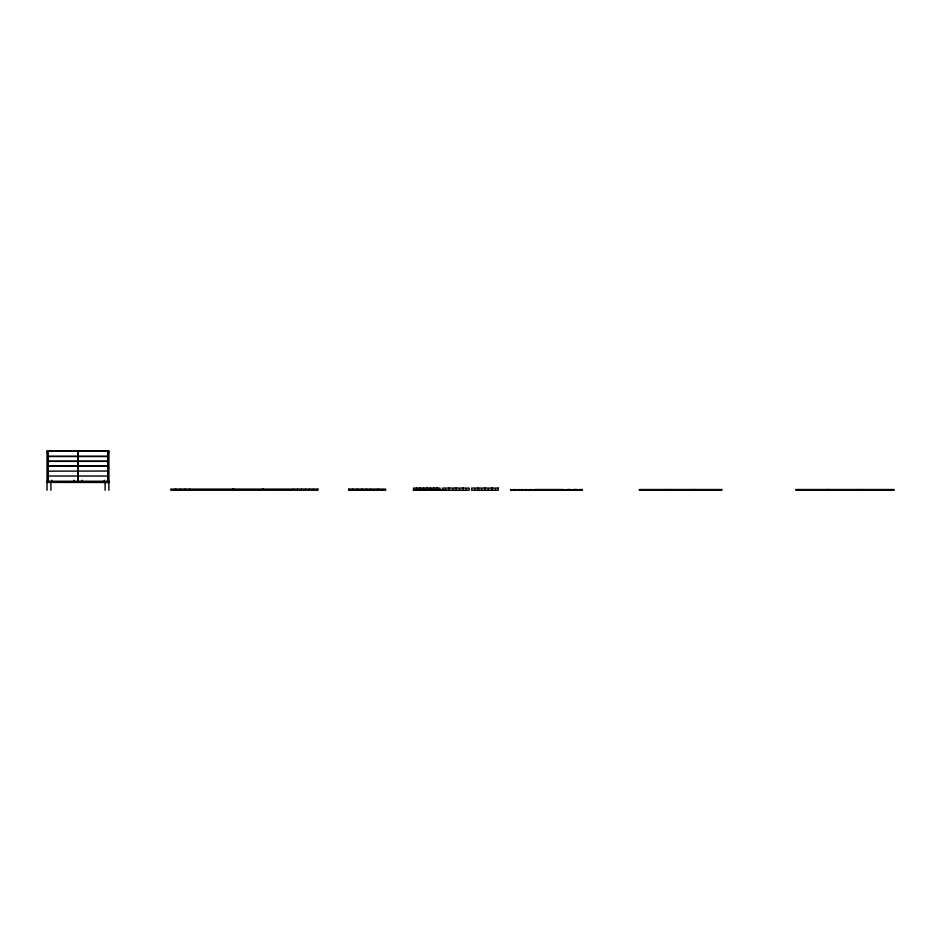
<?xml version="1.0" encoding="UTF-8"?>
<svg xmlns="http://www.w3.org/2000/svg" width="941" height="941" viewBox="0 0 941 941"><rect width="100%" height="100%" fill="white"/><g stroke="black" fill="none" stroke-linecap="round" stroke-linejoin="round"><path stroke-width="1.41" d="M47.05 451.903L48.203 451.903L48.203 481.227M108.921 451.903L107.756 451.903L107.756 481.227M47.673 456.361L108.297 456.361M47.673 456.479L108.297 456.479M47.673 461.243L108.297 461.243M47.673 461.372L108.297 461.372M47.673 466.136L108.297 466.136M47.673 466.265L108.297 466.265M47.673 471.147L108.297 471.029M47.673 476.04L108.297 476.04M47.05 481.227L108.921 481.227M47.05 482.392L108.921 482.51M348.84 489.085L385.669 489.085L385.669 490.249L348.84 490.249L348.84 489.085L348.923 490.249M413.511 489.932L444.999 490.249M510.645 489.873L514.351 489.873M514.539 489.873L518.256 489.873M518.444 489.873L522.149 489.873M522.337 489.873L526.043 489.873M526.231 489.873L529.948 489.873M530.136 489.873L533.841 489.873M563.659 489.885L567.376 489.873M567.564 489.873L569.728 489.873M569.917 489.885L573.622 489.873M573.81 489.873L575.974 489.873M576.163 489.885L579.868 489.885M580.056 489.873L582.22 489.873M579.068 489.885L579.868 489.508L579.868 490.249L576.163 490.249L576.163 489.508L578.327 489.885M572.822 489.885L573.622 489.508L573.622 490.249L569.917 490.249L569.917 489.508L572.081 489.885M566.576 489.885L567.376 489.508L567.376 490.249L563.659 490.249L563.659 489.508L565.823 489.885M533.041 489.873L533.841 489.508L533.841 490.249L530.136 490.249L530.136 489.508L532.3 489.873M529.136 489.873L529.948 489.508L529.948 490.249L526.231 490.249L526.231 489.508L528.395 489.873M525.243 489.873L526.043 489.508L526.043 490.249L522.337 490.249L522.337 489.508L524.502 489.873M521.349 489.873L522.149 489.508L522.149 490.249L518.444 490.249L518.444 489.508L520.608 489.873M517.444 489.873L518.256 489.508L518.256 490.249L514.539 490.249L514.539 489.508L516.703 489.873M513.551 489.873L514.351 489.508L514.351 490.249L510.645 490.249L510.645 489.508L512.81 489.873M492.084 488.085L492.084 490.249M491.778 488.085L491.778 490.249M485.274 488.085L485.274 490.249M484.968 488.085L484.968 490.249M478.475 488.085L478.475 490.249M478.157 488.085L478.157 490.249M463.007 488.085L463.007 490.249M462.69 488.085L462.69 490.249M456.197 488.085L456.197 490.249M455.891 488.085L455.891 490.249M449.398 488.085L449.398 490.249M449.08 488.085L449.08 490.249M442.588 490.249L442.588 488.085L469.194 488.085L469.194 490.249L466.407 490.249L466.407 489.132L466.101 490.249L459.596 490.249L459.596 489.132L459.29 490.249L452.797 490.249L452.797 489.132L452.492 490.249L445.987 490.249L445.681 489.132L445.681 490.249L413.511 490.249L413.511 488.085L440.117 488.085L440.117 490.249M437.33 488.085L437.33 490.249M437.024 488.085L437.024 490.249M433.93 488.085L433.93 490.249M433.613 488.085L433.613 490.249M430.519 488.085L430.519 490.249M430.213 488.085L430.213 490.249M427.12 488.085L427.12 490.249M426.814 488.085L426.814 490.249M423.779 489.932L423.721 488.085M423.415 488.085L423.415 490.249M420.321 488.085L420.251 490.249M420.004 488.085L420.004 490.249M416.91 488.085L416.91 490.249M416.604 488.085L416.604 490.249M378.247 489.085L378.247 490.249M370.495 489.085L370.495 490.249M366.602 489.085L366.602 490.249M362.014 489.085L362.014 490.249M357.321 489.085L357.321 490.249M352.734 489.085L352.734 490.249M263.092 489.085L263.092 490.249M233.886 489.085L233.886 490.249M189.659 489.085L189.659 490.249M185.071 489.085L185.071 490.249M180.378 489.085L180.378 490.249M175.802 489.085L175.802 490.249M108.921 490.249L108.921 450.751L47.05 450.751L47.05 490.249M108.297 481.298L108.297 450.857L47.673 450.857L47.673 481.298M105.086 482.392L105.086 490.249M104.298 480.239L104.298 481.227M82.032 480.239L82.032 481.227M78.044 450.857L78.044 481.298M77.927 450.857L77.927 481.298M73.939 480.239L73.939 481.227M51.673 480.239L51.673 481.227M50.885 482.392L50.885 490.249M498.271 488.085L471.664 488.085L471.664 490.249L474.758 490.249L474.758 489.132L475.064 490.249L481.569 490.249L481.569 489.132L481.874 490.249L488.367 490.249L488.367 489.132L488.685 490.249L495.178 490.249L495.484 489.132L495.484 490.249L498.271 490.249L498.271 488.085M232.65 489.085L170.78 489.085L170.78 490.249L232.65 490.249L232.65 489.085M263.221 489.085L233.768 489.085L233.768 490.249L263.221 490.249L263.221 489.085M293.78 489.085L264.456 489.085L264.456 490.249L293.78 490.249L293.78 489.085M297.803 489.085L295.015 489.085L295.015 490.249L297.803 490.249L297.803 489.085M301.826 489.085L299.038 489.085L299.038 490.249L301.826 490.249L301.826 489.085M305.837 489.085L303.061 489.085L303.061 490.249L305.837 490.249L305.837 489.085M309.86 489.085L307.084 489.085L307.084 490.249L309.86 490.249L309.86 489.085M313.882 489.085L311.106 489.085L311.106 490.249L313.882 490.249L313.882 489.085M317.905 489.085L315.117 489.085L315.117 490.249L317.905 490.249L317.905 489.085M562.424 489.508L535.076 489.508L535.076 490.249L562.424 490.249L562.424 489.508M569.728 489.508L567.564 489.508L567.564 490.249L569.728 490.249L569.728 489.508M575.974 489.508L573.81 489.508L573.81 490.249L575.974 490.249L575.974 489.508M582.22 489.508L580.056 489.508L580.056 490.249L582.22 490.249L582.22 489.508M666.663 489.508L639.315 489.508L639.315 490.249L666.663 490.249L666.663 489.508M694.187 489.508L666.851 489.508L666.851 490.249L694.187 490.249L694.187 489.508M721.723 489.508L694.376 489.508L694.376 490.249L721.723 490.249L721.723 489.508M828.374 489.508L795.768 489.508L795.768 490.249L828.374 490.249L828.374 489.508M861.156 489.508L828.55 489.508L828.55 490.249L861.156 490.249L861.156 489.508M893.95 489.508L861.344 489.508L861.344 490.249L893.95 490.249L893.95 489.508"/></g></svg>
